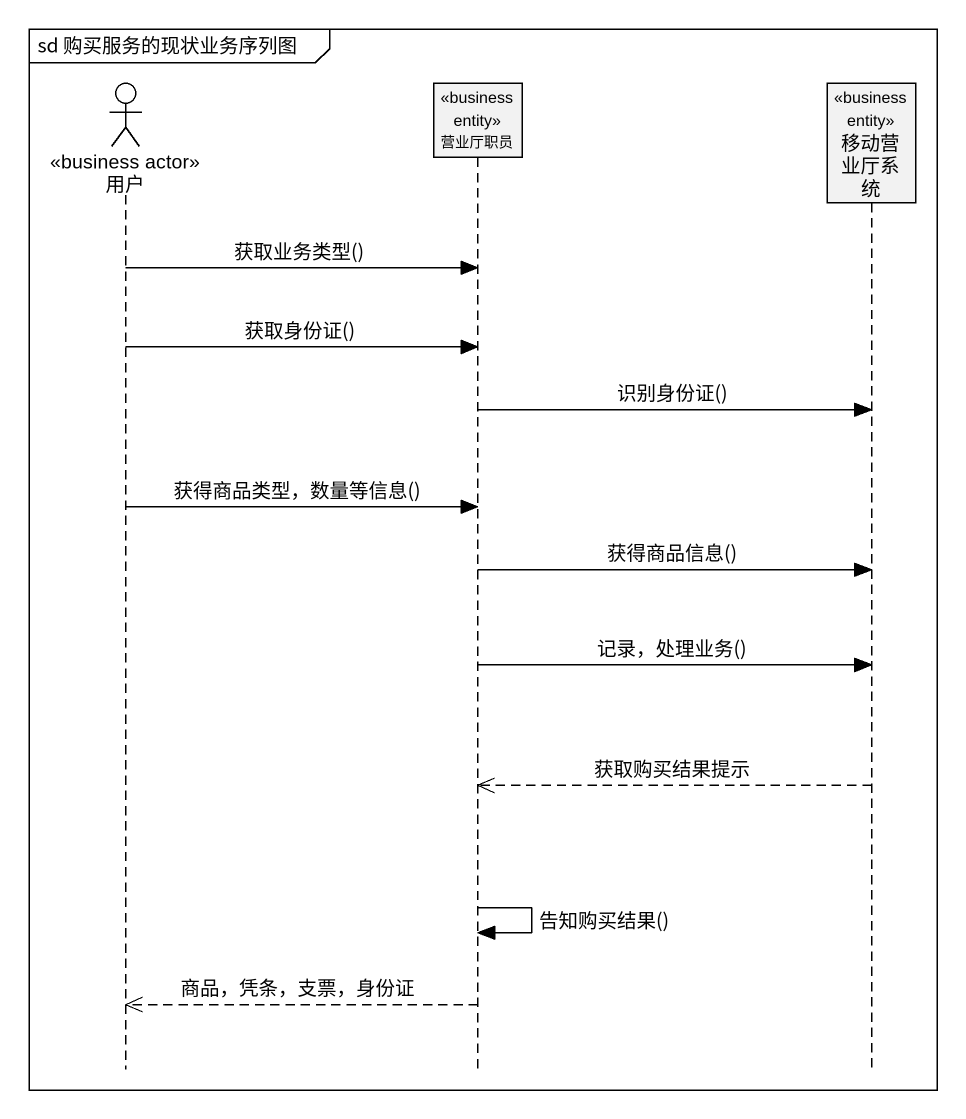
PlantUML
@startuml
mainframe sd 购买服务的现状业务序列图
hide footbox
actor 用户 <<business actor>>
participant 营业厅职员 <<business entity>>
participant 移动营业厅系统 <<business entity>>

用户 -> 营业厅职员 : 获取业务类型()
用户 -> 营业厅职员 : 获取身份证()
营业厅职员 -> 移动营业厅系统 : 识别身份证()
用户 -> 营业厅职员 : 获得商品类型，数量等信息()
营业厅职员 -> 移动营业厅系统 : 获得商品信息()
营业厅职员 -> 移动营业厅系统 : 记录，处理业务()
移动营业厅系统 -->> 营业厅职员 : 获取购买结果提示
营业厅职员 -> 营业厅职员 : 告知购买结果()
营业厅职员 -->> 用户 : 商品，凭条，支票，身份证
@enduml
